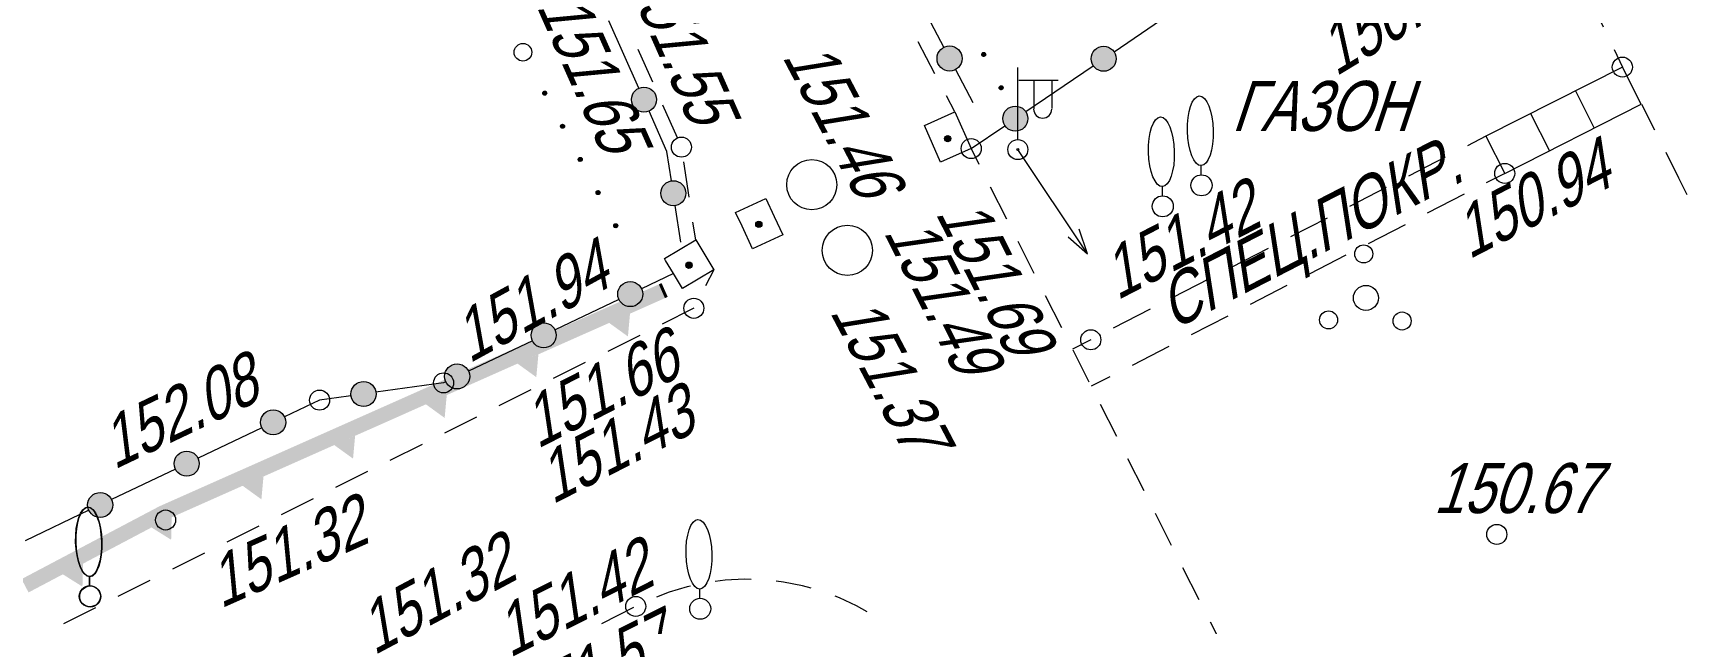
# Model space of a CAD drawing. Header units: metres. Extents: x 382 to 851, y 14083 to 14440.
# Drawn here: x 467.18 to 500.16, y 14315.34 to 14327.12 of the extents above; entities that cross this region are included whole.
import ezdxf
from ezdxf.enums import TextEntityAlignment as Align

# ---------------------------------------------------------------- set-up
doc = ezdxf.new("R2010")
doc.units = ezdxf.units.M
doc.header["$MEASUREMENT"] = 0
for name, color, linetype, lineweight in [('Бортовой камень', 7, 'Continuous', 25), ('Внутреннее заполнение', 7, 'Continuous', 25), ('Горизонтали', 7, 'Continuous', 25), ('Граница площадки', 7, 'Continuous', 25), ('Граница улицы', 7, 'Continuous', 25), ('Колодцы', 7, 'Continuous', 25), ('Леса и газоны', 7, 'Continuous', 25), ('Лестницы набережных', 7, 'Continuous', 25), ('ЛЭП', 7, 'Continuous', 25), ('Ограды', 7, 'Continuous', 25), ('Отдельно стоящее дерево', 7, 'Continuous', 25), ('Полоса деревьев', 7, 'Continuous', 25), ('Фонари', 7, 'Continuous', 25)]:
    doc.layers.add(name, color=color, linetype=linetype, lineweight=lineweight)
doc.styles.add('Style-RUSSIAN_1251 I 0.32289', font='RUSSIAN_1251.shx', dxfattribs={"oblique": 18.5})

# ---------------------------------------------------------------- blocks, each defined once
blk = doc.blocks.new('TOCSKA')
at = {"layer": 'Ограды', "linetype": 'Continuous', "lineweight": 9}
h = blk.add_hatch(color=251, dxfattribs=at)
edge = h.paths.add_edge_path()
edge.add_arc((0, 0), 0.0625, 0, 360)
at = {"layer": 'Ограды', "color": 251, "linetype": 'Continuous', "lineweight": 9}
blk.add_circle((0, 0), 0.0625, dxfattribs=at)
blk = doc.blocks.new('PIKET_20')
at = {"layer": 'Горизонтали', "color": 251, "linetype": 'Continuous', "lineweight": 9}
blk.add_arc((0, 0), 0.2, 0, 360, dxfattribs=at)
blk = doc.blocks.new('PIKET_21')
at = {"layer": 'Горизонтали', "color": 251, "linetype": 'Continuous', "lineweight": 9}
blk.add_arc((0, 0), 0.2, 0, 360, dxfattribs=at)
blk = doc.blocks.new('KOLOD_5')
at = {"layer": 'Колодцы', "color": 251, "linetype": 'Continuous', "lineweight": 9}
blk.add_arc((0, 0), 0.5, 0, 360, dxfattribs=at)
blk = doc.blocks.new('TOCSKA_1')
at = {"layer": 'Ограды', "linetype": 'Continuous', "lineweight": 9}
h = blk.add_hatch(color=251, dxfattribs=at)
edge = h.paths.add_edge_path()
edge.add_arc((0, 0), 0.0625, 0, 360)
at = {"layer": 'Ограды', "color": 251, "linetype": 'Continuous', "lineweight": 9}
blk.add_circle((0, 0), 0.0625, dxfattribs=at)
blk = doc.blocks.new('FONAR5_2')
at = {"layer": 'Фонари', "color": 251, "linetype": 'Continuous', "lineweight": 9}
for p, q in [((0.003, 0.2), (0.003, 1.641)), ((0.017, 1.388), (0.805, 1.388)), ((0.322, 1.371), (0.322, 0.816)), ((0.676, 1.378), (0.676, 0.823))]:
    blk.add_line(p, q, dxfattribs=at)
for centre, radius, start, end in [((0.496, 0.809), 0.181, 180, 0), ((0, 0), 0.2, 0, 360), ((0, 0), 0.02, 0, 360)]:
    blk.add_arc(centre, radius, start, end, dxfattribs=at)
blk = doc.blocks.new('KUST1')
at = {"layer": 'Отдельно стоящее дерево', "color": 251, "linetype": 'Continuous', "lineweight": 9}
for centre, radius in [((-0.044, 0.877), 0.18), ((0, 0), 0.25), ((-0.745, -0.439), 0.18), ((0.723, -0.461), 0.18)]:
    blk.add_arc(centre, radius, 0, 360, dxfattribs=at)
blk = doc.blocks.new('DEREVO_46')
at = {"layer": 'Отдельно стоящее дерево', "color": 251, "linetype": 'Continuous', "lineweight": 9, "flags": 128}
blk.add_lwpolyline([(-0.007, 0.21), (-0.007, 0.393)], dxfattribs=at)
at = {"layer": 'Отдельно стоящее дерево', "color": 251, "linetype": 'Continuous', "lineweight": 9}
blk.add_arc((-0.00049, -0.00004), 0.21, 0, 359.999994, dxfattribs=at)
blk.add_ellipse((-0.02599, 1.08796), major_axis=(-0.0185, 0.695), ratio=0.36982862, dxfattribs=at)
blk = doc.blocks.new('DEREVO_47')
at = {"layer": 'Отдельно стоящее дерево', "color": 251, "linetype": 'Continuous', "lineweight": 9, "flags": 128}
blk.add_lwpolyline([(-0.007, 0.21), (-0.007, 0.393)], dxfattribs=at)
at = {"layer": 'Отдельно стоящее дерево', "color": 251, "linetype": 'Continuous', "lineweight": 9}
blk.add_arc((0, 0), 0.21, 0, 360, dxfattribs=at)
blk.add_ellipse((-0.026, 1.088), major_axis=(-0.019, 0.695), ratio=0.369829, dxfattribs=at)
blk = doc.blocks.new('DEREVO_48')
at = {"layer": 'Отдельно стоящее дерево', "color": 251, "linetype": 'Continuous', "lineweight": 9, "flags": 128}
blk.add_lwpolyline([(-0.007, 0.21), (-0.007, 0.393)], dxfattribs=at)
at = {"layer": 'Отдельно стоящее дерево', "color": 251, "linetype": 'Continuous', "lineweight": 9}
blk.add_arc((0, 0), 0.21, 0, 360, dxfattribs=at)
blk.add_ellipse((-0.026, 1.088), major_axis=(-0.019, 0.695), ratio=0.369829, dxfattribs=at)
blk = doc.blocks.new('DEREVO_49')
at = {"layer": 'Отдельно стоящее дерево', "color": 251, "linetype": 'Continuous', "lineweight": 9, "flags": 128}
blk.add_lwpolyline([(-0.007, 0.21), (-0.007, 0.393)], dxfattribs=at)
at = {"layer": 'Отдельно стоящее дерево', "color": 251, "linetype": 'Continuous', "lineweight": 9}
blk.add_arc((-0.00004, 0.00031), 0.21, 0, 359.999994, dxfattribs=at)
blk.add_ellipse((-0.02554, 1.08831), major_axis=(-0.0185, 0.695), ratio=0.36982862, dxfattribs=at)
blk = doc.blocks.new('DEREVO_50')
at = {"layer": 'Отдельно стоящее дерево', "color": 251, "linetype": 'Continuous', "lineweight": 9, "flags": 128}
blk.add_lwpolyline([(-0.007, 0.21), (-0.007, 0.393)], dxfattribs=at)
at = {"layer": 'Отдельно стоящее дерево', "color": 251, "linetype": 'Continuous', "lineweight": 9}
blk.add_arc((0.00033, 0.00026), 0.21, 0, 359.999994, dxfattribs=at)
blk.add_ellipse((-0.02517, 1.08826), major_axis=(-0.0185, 0.695), ratio=0.36982862, dxfattribs=at)
blk = doc.blocks.new('KOLOD_10')
at = {"layer": 'Колодцы', "color": 251, "linetype": 'Continuous', "lineweight": 9}
blk.add_arc((0, 0), 0.5, 0, 360, dxfattribs=at)
blk = doc.blocks.new('TOCSKA_2')
at = {"layer": 'Ограды', "linetype": 'Continuous', "lineweight": 9}
h = blk.add_hatch(color=251, dxfattribs=at)
edge = h.paths.add_edge_path()
edge.add_arc((0, 0), 0.0625, 0, 360)
at = {"layer": 'Ограды', "color": 251, "linetype": 'Continuous', "lineweight": 9}
blk.add_circle((0, 0), 0.0625, dxfattribs=at)
blk = doc.blocks.new('PIKET_39')
at = {"layer": 'Горизонтали', "color": 251, "linetype": 'Continuous', "lineweight": 9}
blk.add_arc((0, 0), 0.2, 0, 360, dxfattribs=at)
blk = doc.blocks.new('PIKET_40')
at = {"layer": 'Горизонтали', "color": 251, "linetype": 'Continuous', "lineweight": 9}
blk.add_arc((0, 0), 0.2, 0, 360, dxfattribs=at)
blk = doc.blocks.new('msdElementTypeLineString_9')
at = {"layer": 'Полоса деревьев', "color": 251, "linetype": 'Continuous', "lineweight": 9}
for p, q in [((6.402, 1.244), (6.425, 1.2)), ((6.402, 1.233), (6.416, 1.206)), ((6.405, 1.25), (6.431, 1.198)), ((6.407, 1.256), (6.438, 1.197)), ((6.41, 1.261), (6.443, 1.197)), ((6.414, 1.265), (6.448, 1.198)), ((6.418, 1.268), (6.454, 1.199)), ((6.422, 1.271), (6.459, 1.2)), ((6.426, 1.273), (6.463, 1.203)), ((6.431, 1.274), (6.467, 1.207)), ((6.436, 1.275), (6.471, 1.21)), ((6.442, 1.276), (6.474, 1.214)), ((6.448, 1.275), (6.477, 1.22)), ((6.454, 1.274), (6.479, 1.226)), ((6.462, 1.269), (6.48, 1.235)), ((6.471, 1.262), (6.476, 1.254)), ((6.749, 0.579), (6.772, 0.535)), ((6.749, 0.568), (6.763, 0.541)), ((6.752, 0.585), (6.778, 0.534)), ((6.754, 0.591), (6.785, 0.532)), ((6.757, 0.596), (6.791, 0.532)), ((6.761, 0.6), (6.795, 0.533)), ((6.765, 0.603), (6.801, 0.534)), ((6.769, 0.606), (6.806, 0.535)), ((6.774, 0.608), (6.81, 0.539)), ((6.779, 0.609), (6.814, 0.542)), ((6.783, 0.611), (6.818, 0.545)), ((6.789, 0.611), (6.821, 0.549)), ((6.795, 0.61), (6.824, 0.555)), ((6.801, 0.609), (6.826, 0.561)), ((6.809, 0.604), (6.827, 0.57)), ((6.819, 0.597), (6.823, 0.589))]:
    blk.add_line(p, q, dxfattribs=at)
for centre in [(6.441, 1.236), (6.788, 0.571)]:
    blk.add_circle(centre, 0.04, dxfattribs=at)
blk = doc.blocks.new('msdElementTypeLineString_11')
at = {"layer": 'Полоса деревьев', "color": 251, "linetype": 'Continuous', "lineweight": 9}
for p, q in [((8.468, 3.189), (8.442, 3.236)), ((8.459, 3.193), (8.442, 3.227)), ((8.474, 3.188), (8.445, 3.242)), ((8.45, 3.2), (8.446, 3.208)), ((8.48, 3.186), (8.447, 3.248)), ((8.486, 3.187), (8.451, 3.252)), ((8.49, 3.189), (8.455, 3.256)), ((8.495, 3.19), (8.459, 3.259)), ((8.5, 3.191), (8.462, 3.262)), ((8.504, 3.195), (8.467, 3.264)), ((8.508, 3.198), (8.473, 3.264)), ((8.512, 3.202), (8.478, 3.266)), ((8.515, 3.207), (8.483, 3.265)), ((8.517, 3.213), (8.49, 3.264)), ((8.52, 3.219), (8.496, 3.263)), ((8.519, 3.23), (8.505, 3.256)), ((8.813, 2.532), (8.795, 2.566)), ((8.821, 2.527), (8.796, 2.575)), ((8.828, 2.526), (8.798, 2.581)), ((8.804, 2.539), (8.8, 2.547)), ((8.834, 2.525), (8.801, 2.587)), ((8.839, 2.526), (8.804, 2.591)), ((8.844, 2.527), (8.808, 2.594)), ((8.849, 2.529), (8.812, 2.597)), ((8.854, 2.53), (8.816, 2.601)), ((8.858, 2.533), (8.821, 2.602)), ((8.862, 2.537), (8.826, 2.603)), ((8.865, 2.541), (8.831, 2.604)), ((8.868, 2.546), (8.837, 2.604)), ((8.871, 2.552), (8.843, 2.603)), ((8.873, 2.558), (8.85, 2.602)), ((8.873, 2.569), (8.859, 2.595)), ((9.167, 1.871), (9.149, 1.904)), ((9.175, 1.866), (9.15, 1.914)), ((9.181, 1.865), (9.152, 1.92)), ((9.158, 1.877), (9.154, 1.885)), ((9.188, 1.864), (9.155, 1.925)), ((9.193, 1.864), (9.158, 1.93)), ((9.198, 1.866), (9.162, 1.933)), ((9.203, 1.867), (9.166, 1.936)), ((9.208, 1.869), (9.17, 1.939)), ((9.212, 1.872), (9.175, 1.941)), ((9.216, 1.875), (9.18, 1.941)), ((9.219, 1.879), (9.185, 1.943)), ((9.222, 1.884), (9.191, 1.943)), ((9.224, 1.89), (9.197, 1.941)), ((9.227, 1.896), (9.203, 1.94)), ((9.227, 1.907), (9.213, 1.934)), ((9.529, 1.205), (9.503, 1.252)), ((9.521, 1.209), (9.503, 1.243)), ((9.535, 1.204), (9.506, 1.258)), ((9.511, 1.216), (9.507, 1.224)), ((9.541, 1.202), (9.508, 1.264)), ((9.547, 1.203), (9.512, 1.268)), ((9.552, 1.204), (9.516, 1.271)), ((9.556, 1.206), (9.52, 1.275)), ((9.561, 1.207), (9.524, 1.278)), ((9.565, 1.211), (9.528, 1.279)), ((9.569, 1.214), (9.534, 1.28)), ((9.573, 1.218), (9.539, 1.282)), ((9.576, 1.223), (9.545, 1.281)), ((9.578, 1.229), (9.551, 1.28)), ((9.581, 1.235), (9.557, 1.279)), ((9.58, 1.246), (9.566, 1.272)), ((9.874, 0.548), (9.856, 0.582)), ((9.882, 0.543), (9.857, 0.591)), ((9.889, 0.542), (9.86, 0.597)), ((9.865, 0.555), (9.861, 0.562)), ((9.895, 0.541), (9.862, 0.603)), ((9.9, 0.542), (9.866, 0.607)), ((9.905, 0.543), (9.869, 0.61)), ((9.91, 0.545), (9.873, 0.613)), ((9.915, 0.546), (9.877, 0.617)), ((9.919, 0.549), (9.882, 0.618)), ((9.923, 0.553), (9.888, 0.619)), ((9.926, 0.557), (9.892, 0.62)), ((9.929, 0.562), (9.898, 0.62)), ((9.932, 0.568), (9.905, 0.619)), ((9.934, 0.573), (9.911, 0.618)), ((9.934, 0.585), (9.92, 0.611))]:
    blk.add_line(p, q, dxfattribs=at)
for centre, radius in [((8.044, 4.042), 0.175), ((8.48, 3.226), 0.04), ((8.834, 2.565), 0.04), ((9.188, 1.904), 0.04), ((9.542, 1.242), 0.04), ((9.895, 0.581), 0.04)]:
    blk.add_circle(centre, radius, dxfattribs=at)
blk = doc.blocks.new('msdElementTypeLineString_12')
at = {"layer": 'Ограды', "linetype": 'Continuous', "lineweight": 9}
h = blk.add_hatch(color=251, dxfattribs=at)
edge = h.paths.add_edge_path()
edge.add_arc((29.868, 3.093), 0.25, 0, 360)
h = blk.add_hatch(color=251, dxfattribs=at)
edge = h.paths.add_edge_path()
edge.add_arc((30.454, 1.226), 0.25, 0, 360)
at = {"layer": 'Ограды', "color": 251, "linetype": 'Continuous', "lineweight": 9}
for p, q in [((29.766, 3.321), (29.17, 4.668)), ((30.604, 0.251), (30.492, 0.979))]:
    blk.add_line(p, q, dxfattribs=at)
at = {"layer": 'Ограды', "color": 251, "linetype": 'Continuous', "lineweight": 9, "flags": 128}
blk.add_lwpolyline([(30.415, 1.473), (30.325, 2.061), (29.969, 2.864)], dxfattribs=at)
at = {"layer": 'Ограды', "color": 251, "linetype": 'Continuous', "lineweight": 9}
for centre in [(29.868, 3.093), (29.868, 3.093), (30.454, 1.226), (30.454, 1.226)]:
    blk.add_circle(centre, 0.25, dxfattribs=at)
blk = doc.blocks.new('PIKET_61')
at = {"layer": 'Горизонтали', "color": 251, "linetype": 'Continuous', "lineweight": 9}
blk.add_arc((0, 0), 0.2, 0, 360, dxfattribs=at)
blk = doc.blocks.new('msdElementTypeLineString_14')
at = {"layer": 'Ограды', "linetype": 'Continuous', "lineweight": 9}
h = blk.add_hatch(color=251, dxfattribs=at)
edge = h.paths.add_edge_path()
edge.add_arc((40.105, 12.494), 0.25, 0, 360)
h = blk.add_hatch(color=251, dxfattribs=at)
edge = h.paths.add_edge_path()
edge.add_arc((38.378, 11.673), 0.25, 0, 360)
h = blk.add_hatch(color=251, dxfattribs=at)
edge = h.paths.add_edge_path()
edge.add_arc((36.652, 10.852), 0.25, 0, 360)
h = blk.add_hatch(color=251, dxfattribs=at)
edge = h.paths.add_edge_path()
edge.add_arc((34.785, 10.501), 0.25, 0, 360)
h = blk.add_hatch(color=251, dxfattribs=at)
edge = h.paths.add_edge_path()
edge.add_arc((32.983, 9.936), 0.25, 0, 360)
h = blk.add_hatch(color=251, dxfattribs=at)
edge = h.paths.add_edge_path()
edge.add_arc((31.258, 9.112), 0.25, 0, 360)
h = blk.add_hatch(color=251, dxfattribs=at)
edge = h.paths.add_edge_path()
edge.add_arc((29.533, 8.288), 0.25, 0, 360)
at = {"layer": 'Ограды', "color": 251, "linetype": 'Continuous', "lineweight": 9}
for p, q in [((40.968, 12.905), (40.331, 12.601)), ((39.879, 12.387), (38.604, 11.78)), ((38.153, 11.565), (36.878, 10.959)), ((32.757, 9.829), (31.484, 9.22)), ((31.033, 9.005), (29.759, 8.396)), ((29.308, 8.181), (28.034, 7.572))]:
    blk.add_line(p, q, dxfattribs=at)
at = {"layer": 'Ограды', "color": 251, "linetype": 'Continuous', "lineweight": 9, "flags": 128}
for points in [[(36.427, 10.744), (36.382, 10.723), (36.19, 10.696), (35.033, 10.535)], [(34.538, 10.467), (34.483, 10.459), (33.909, 10.379), (33.208, 10.044)]]:
    blk.add_lwpolyline(points, dxfattribs=at)
at = {"layer": 'Ограды', "color": 251, "linetype": 'Continuous', "lineweight": 9}
for centre in [(40.105, 12.494), (40.105, 12.494), (38.378, 11.673), (38.378, 11.673), (36.652, 10.852), (36.652, 10.852), (34.785, 10.501), (34.785, 10.501), (32.983, 9.936), (32.983, 9.936), (31.258, 9.112), (31.258, 9.112), (29.533, 8.288), (29.533, 8.288)]:
    blk.add_circle(centre, 0.25, dxfattribs=at)
blk = doc.blocks.new('msdElementTypeLineString_17')
at = {"layer": 'Лестницы набережных', "linetype": 'Continuous', "lineweight": 9}
for points in [[(25.41, 12.933), (25.288, 13.207), (27.116, 14.019), (27.238, 13.745)], [(27.238, 13.745), (27.116, 14.019), (27.171, 14.044), (27.293, 13.77)], [(23.582, 12.121), (23.46, 12.395), (25.288, 13.207), (25.41, 12.933)], [(26.5, 12.98), (26.125, 13.251), (26.541, 13.435)], [(24.672, 12.168), (24.297, 12.439), (24.714, 12.623)], [(21.755, 11.308), (21.633, 11.582), (23.46, 12.395), (23.582, 12.121)], [(19.927, 10.496), (19.805, 10.77), (21.633, 11.582), (21.755, 11.308)], [(22.844, 11.355), (22.47, 11.627), (22.886, 11.811)], [(21.017, 10.543), (20.642, 10.814), (21.058, 10.998)], [(18.1, 9.684), (17.978, 9.958), (19.805, 10.77), (19.927, 10.496)], [(16.314, 8.809), (16.173, 9.074), (17.148, 9.589), (17.978, 9.958), (18.1, 9.684), (17.279, 9.319)], [(19.189, 9.731), (18.815, 10.002), (19.231, 10.186)], [(17.389, 8.925), (16.997, 9.17), (17.399, 9.382)], [(14.545, 7.874), (14.405, 8.14), (16.173, 9.074), (16.314, 8.809)], [(15.62, 7.99), (15.228, 8.236), (15.631, 8.447)]]:
    blk.add_hatch(color=251, dxfattribs=at).paths.add_polyline_path(points)
blk = doc.blocks.new('msdElementTypeLineString_19')
at = {"layer": 'Ограды', "linetype": 'Continuous', "lineweight": 9}
h = blk.add_hatch(color=251, dxfattribs=at)
edge = h.paths.add_edge_path()
edge.add_arc((6.058, 1.13), 0.25, 0, 360)
at = {"layer": 'Ограды', "color": 251, "linetype": 'Continuous', "lineweight": 9}
for p, q in [((5.25, 2.669), (5.942, 1.352)), ((6.174, 0.909), (6.52, 0.251))]:
    blk.add_line(p, q, dxfattribs=at)
blk.add_circle((6.058, 1.13), 0.25, dxfattribs=at)
blk.add_circle((6.058, 1.13), 0.25, dxfattribs=at)
blk = doc.blocks.new('msdElementTypeLine_9')
at = {"layer": 'ЛЭП', "color": 251, "linetype": 'Continuous', "lineweight": 9}
blk.add_line((1.527, 17.72), (0.135, 19.797), dxfattribs=at)
at = {"layer": 'ЛЭП', "color": 251, "linetype": 'Continuous', "lineweight": 9, "flags": 128}
blk.add_lwpolyline([(1.138, 18.06), (1.527, 17.72), (1.359, 18.211)], dxfattribs=at)
blk = doc.blocks.new('PIKET_90')
at = {"layer": 'Горизонтали', "color": 251, "linetype": 'Continuous', "lineweight": 9}
blk.add_arc((0, 0), 0.2, 0, 360, dxfattribs=at)
blk = doc.blocks.new('msdElementTypeShape')
at = {"layer": 'Бортовой камень', "color": 251, "linetype": 'Continuous', "lineweight": 9}
blk.add_line((4.218, 17.43), (3.578, 17.107), dxfattribs=at)
at = {"layer": 'Бортовой камень', "color": 251, "linetype": 'Continuous', "lineweight": 9, "flags": 128}
for points in [[(5.354, 17.857), (5.289, 17.843), (4.93, 17.737), (4.672, 17.638)], [(6.56, 17.988), (6.429, 17.992), (6.042, 17.972), (5.846, 17.947)], [(7.76, 17.813), (7.587, 17.862), (7.205, 17.936), (7.058, 17.953)], [(8.879, 17.345), (8.665, 17.465), (8.321, 17.624), (8.235, 17.656)]]:
    blk.add_lwpolyline(points, dxfattribs=at)
blk = doc.blocks.new('msdElementTypeLineString_27')
at = {"layer": 'Бортовой камень', "color": 251, "linetype": 'Continuous', "lineweight": 9}
for p, q in [((0.382, 2.649), (0.714, 1.951)), ((0.928, 1.499), (1.26, 0.801)), ((1.474, 0.349), (1.64, 0))]:
    blk.add_line(p, q, dxfattribs=at)
at = {"layer": 'Бортовой камень', "color": 251, "linetype": 'Continuous', "lineweight": 9, "flags": 128}
blk.add_lwpolyline([(0, 3.45), (0.033, 3.384), (0.167, 3.101)], dxfattribs=at)
blk = doc.blocks.new('msdElementTypeLine_14')
at = {"layer": 'Граница улицы', "color": 251, "linetype": 'Continuous', "lineweight": 9}
for p, q in [((8.246, 4.249), (7.879, 4.06)), ((7.435, 3.831), (6.701, 3.453)), ((6.257, 3.224), (5.523, 2.846)), ((5.079, 2.617), (4.345, 2.239)), ((3.901, 2.01), (3.167, 1.632)), ((2.723, 1.403), (1.989, 1.026)), ((1.545, 0.797), (0.812, 0.419)), ((0.367, 0.19), (0, 0.001))]:
    blk.add_line(p, q, dxfattribs=at)
blk = doc.blocks.new('PIKET_100')
at = {"layer": 'Горизонтали', "color": 251, "linetype": 'Continuous', "lineweight": 9}
blk.add_arc((0, 0), 0.2, 0, 360, dxfattribs=at)
blk = doc.blocks.new('PIKET_101')
at = {"layer": 'Горизонтали', "color": 251, "linetype": 'Continuous', "lineweight": 9}
blk.add_arc((0, 0), 0.2, 0, 360, dxfattribs=at)
blk = doc.blocks.new('PIKET_102')
at = {"layer": 'Горизонтали', "color": 251, "linetype": 'Continuous', "lineweight": 9}
blk.add_arc((0, 0), 0.2, 0, 360, dxfattribs=at)
blk = doc.blocks.new('PIKET_106')
at = {"layer": 'Горизонтали', "color": 251, "linetype": 'Continuous', "lineweight": 9}
blk.add_arc((0, 0), 0.2, 0, 360, dxfattribs=at)
blk = doc.blocks.new('PIKET_107')
at = {"layer": 'Горизонтали', "color": 251, "linetype": 'Continuous', "lineweight": 9}
blk.add_arc((0, 0), 0.2, 0, 360, dxfattribs=at)
blk = doc.blocks.new('msdElementTypeLineString_28')
at = {"layer": 'Бортовой камень', "color": 251, "linetype": 'Continuous', "lineweight": 9}
for p, q in [((33.961, 18.516), (33.797, 18.199)), ((32.484, 17.209), (31.846, 16.89)), ((31.399, 16.666), (30.76, 16.347)), ((30.313, 16.123), (29.675, 15.803)), ((29.228, 15.579), (28.59, 15.26)), ((28.143, 15.036), (27.504, 14.717)), ((27.057, 14.493), (26.419, 14.173)), ((25.972, 13.95), (25.333, 13.63)), ((24.886, 13.406), (24.248, 13.087)), ((23.801, 12.863), (23.163, 12.543)), ((22.716, 12.32), (22.077, 12)), ((21.63, 11.776), (20.992, 11.457))]:
    blk.add_line(p, q, dxfattribs=at)
at = {"layer": 'Бортовой камень', "color": 251, "linetype": 'Continuous', "lineweight": 9, "flags": 128}
blk.add_lwpolyline([(33.567, 17.756), (33.564, 17.75), (32.931, 17.433)], dxfattribs=at)
blk = doc.blocks.new('msdElementTypeLineString_36')
at = {"layer": 'Бортовой камень', "color": 251, "linetype": 'Continuous', "lineweight": 9}
for p, q in [((5.965, 0.762), (5.63, 1.401)), ((6.365, 0.001), (6.198, 0.32))]:
    blk.add_line(p, q, dxfattribs=at)
blk = doc.blocks.new('msdElementTypeLineString_38')
at = {"layer": 'Бортовой камень', "color": 251, "linetype": 'Continuous', "lineweight": 9}
for p, q in [((36.627, 3.145), (36.337, 3.799)), ((37.119, 2.034), (36.829, 2.688)), ((37.355, 0.848), (37.246, 1.555)), ((37.486, 0.001), (37.431, 0.354))]:
    blk.add_line(p, q, dxfattribs=at)
blk = doc.blocks.new('msdElementTypeLineString_42')
at = {"layer": 'Граница улицы', "color": 251, "linetype": 'Continuous', "lineweight": 9}
for p, q in [((8.245, 4.248), (7.878, 4.059)), ((7.434, 3.83), (6.7, 3.453)), ((6.256, 3.224), (5.522, 2.846)), ((5.078, 2.617), (4.345, 2.239)), ((3.9, 2.01), (3.167, 1.632)), ((2.722, 1.403), (1.989, 1.025)), ((1.545, 0.796), (0.811, 0.419))]:
    blk.add_line(p, q, dxfattribs=at)
at = {"layer": 'Граница улицы', "color": 251, "linetype": 'Continuous', "lineweight": 9, "flags": 128}
blk.add_lwpolyline([(0.367, 0.19), (0.364, 0.188), (0, 0.001)], dxfattribs=at)
blk = doc.blocks.new('msdElementTypeLineString_46')
at = {"layer": 'Ограды', "linetype": 'Continuous', "lineweight": 9}
h = blk.add_hatch(color=251, dxfattribs=at)
edge = h.paths.add_edge_path()
edge.add_arc((13.475, 9.18), 0.25, 0, 360)
h = blk.add_hatch(color=251, dxfattribs=at)
edge = h.paths.add_edge_path()
edge.add_arc((11.705, 8), 0.25, 0, 360)
h = blk.add_hatch(color=251, dxfattribs=at)
edge = h.paths.add_edge_path()
edge.add_arc((9.934, 6.82), 0.25, 0, 360)
h = blk.add_hatch(color=251, dxfattribs=at)
edge = h.paths.add_edge_path()
edge.add_arc((8.172, 5.627), 0.25, 0, 360)
h = blk.add_hatch(color=251, dxfattribs=at)
edge = h.paths.add_edge_path()
edge.add_arc((6.412, 4.432), 0.25, 0, 360)
h = blk.add_hatch(color=251, dxfattribs=at)
edge = h.paths.add_edge_path()
edge.add_arc((4.651, 3.237), 0.25, 0, 360)
h = blk.add_hatch(color=251, dxfattribs=at)
edge = h.paths.add_edge_path()
edge.add_arc((2.891, 2.042), 0.25, 0, 360)
h = blk.add_hatch(color=251, dxfattribs=at)
edge = h.paths.add_edge_path()
edge.add_arc((1.13, 0.848), 0.25, 0, 360)
at = {"layer": 'Ограды', "color": 251, "linetype": 'Continuous', "lineweight": 9}
for p, q in [((13.683, 9.319), (14.36, 9.77)), ((11.913, 8.138), (13.267, 9.041)), ((10.142, 6.958), (11.496, 7.861)), ((6.619, 4.572), (7.965, 5.486)), ((4.858, 3.377), (6.205, 4.292)), ((3.098, 2.183), (4.444, 3.097)), ((1.337, 0.988), (2.684, 1.902)), ((0.25, 0.25), (0.923, 0.707))]:
    blk.add_line(p, q, dxfattribs=at)
at = {"layer": 'Ограды', "color": 251, "linetype": 'Continuous', "lineweight": 9, "flags": 128}
blk.add_lwpolyline([(8.379, 5.767), (9.68, 6.65), (9.726, 6.681)], dxfattribs=at)
at = {"layer": 'Ограды', "color": 251, "linetype": 'Continuous', "lineweight": 9}
for centre in [(13.475, 9.18), (13.475, 9.18), (11.705, 8), (11.705, 8), (9.934, 6.82), (9.934, 6.82), (8.172, 5.627), (8.172, 5.627), (6.412, 4.432), (6.412, 4.432), (4.651, 3.237), (4.651, 3.237), (2.891, 2.042), (2.891, 2.042), (1.13, 0.848), (1.13, 0.848)]:
    blk.add_circle(centre, 0.25, dxfattribs=at)
blk = doc.blocks.new('msdElementTypeLineString_53')
at = {"layer": 'Бортовой камень', "color": 251, "linetype": 'Continuous', "lineweight": 9}
for p, q in [((0, 1.475), (0.259, 0.961)), ((0.484, 0.515), (0.743, 0.001))]:
    blk.add_line(p, q, dxfattribs=at)
blk = doc.blocks.new('msdElementTypeLineString_54')
at = {"layer": 'Бортовой камень', "color": 251, "linetype": 'Continuous', "lineweight": 9}
for p, q in [((0.709, 23.808), (0.387, 24.447)), ((1.258, 22.723), (0.935, 23.362)), ((1.806, 21.638), (1.483, 22.277)), ((2.354, 20.553), (2.031, 21.192)), ((2.902, 19.468), (2.579, 20.107)), ((3.45, 18.383), (3.127, 19.022)), ((3.998, 17.298), (3.675, 17.936)), ((4.546, 16.212), (4.224, 16.851))]:
    blk.add_line(p, q, dxfattribs=at)
at = {"layer": 'Бортовой камень', "color": 251, "linetype": 'Continuous', "lineweight": 9, "flags": 128}
for points in [[(0.161, 24.894), (0.07, 25.075), (0, 25.213)], [(5.094, 15.127), (4.95, 15.413), (4.772, 15.766)]]:
    blk.add_lwpolyline(points, dxfattribs=at)
blk = doc.blocks.new('msdElementTypeLineString_131')
at = {"layer": 'Бортовой камень', "color": 251, "linetype": 'Continuous', "lineweight": 9}
blk.add_line((0, 24.935), (0.165, 24.608), dxfattribs=at)

msp = doc.modelspace()

# ---------------------------------------------------------------- linework, layer by layer
at = {"layer": 'Внутреннее заполнение', "color": 251, "linetype": 'Continuous', "lineweight": 9}
for p, q in [((497.94, 14325.971), (498.315, 14325.23)), ((497.048, 14325.519), (497.423, 14324.778))]:
    msp.add_line(p, q, dxfattribs=at)
at = {"layer": 'Граница площадки', "color": 251, "linetype": 'Continuous', "lineweight": 9, "flags": 128}
msp.add_lwpolyline([(496.156, 14325.066), (496.531, 14324.326), (499.252, 14325.706), (498.877, 14326.446), (496.156, 14325.066)], dxfattribs=at)
at = {"layer": 'Ограды', "color": 251, "linetype": 'Continuous', "lineweight": 9, "flags": 128}
for points in [[(484.956, 14325.282), (485.566, 14325.552), (485.89, 14324.82), (485.28, 14324.55), (484.956, 14325.282)], [(481.96, 14323.464), (482.13, 14323.1), (481.53, 14322.82), (481.319, 14323.272), (481.192, 14323.545), (481.792, 14323.825), (481.96, 14323.464)], [(479.795, 14322.591), (479.773, 14322.628), (480.396, 14323.001), (480.436, 14322.934), (480.755, 14322.4), (480.133, 14322.027), (479.953, 14322.328), (479.795, 14322.591)]]:
    msp.add_lwpolyline(points, dxfattribs=at)

# ---------------------------------------------------------------- block references
at = {"layer": 'Бортовой камень', "color": 251, "linetype": 'Continuous', "lineweight": 9}
for name, p in [('msdElementTypeLineString_36', (479.201, 14325.551)), ('msdElementTypeLineString_38', (442.91, 14323)), ('msdElementTypeLineString_27', (497.237, 14326.446)), ('msdElementTypeLineString_53', (499.257, 14324.233)), ('msdElementTypeLineString_54', (485.89, 14299.607)), ('msdElementTypeLineString_131', (500, 14299.299)), ('msdElementTypeLineString_28', (446.794, 14303.884)), ('msdElementTypeShape', (474.939, 14298.236))]:
    msp.add_blockref(name, p, dxfattribs=at)
at = {"layer": 'Горизонтали', "color": 251, "linetype": 'Continuous', "lineweight": 9}
for name, p in [('PIKET_100', (498.877, 14326.446)), ('PIKET_39', (480.11, 14324.85)), ('PIKET_40', (485.89, 14324.82)), ('PIKET_101', (496.531, 14324.326)), ('PIKET_20', (480.358, 14321.634)), ('PIKET_102', (488.275, 14321.006)), ('PIKET_21', (475.367, 14320.146)), ('PIKET_106', (472.894, 14319.802)), ('PIKET_107', (469.823, 14317.411)), ('PIKET_90', (496.373, 14317.124)), ('PIKET_61', (479.199, 14315.687))]:
    msp.add_blockref(name, p, dxfattribs=at)
at = {"layer": 'Граница улицы', "color": 251, "linetype": 'Continuous', "lineweight": 9}
for name, p in [('msdElementTypeLineString_42', (487.911, 14320.818)), ('msdElementTypeLine_14', (488.285, 14320.077))]:
    msp.add_blockref(name, p, dxfattribs=at)
at = {"layer": 'Колодцы', "color": 251, "linetype": 'Continuous', "lineweight": 9}
for name, p in [('KOLOD_10', (482.71, 14324.1)), ('KOLOD_5', (483.42, 14322.79))]:
    msp.add_blockref(name, p, dxfattribs=at)
at = {"layer": 'Лестницы набережных', "color": 251, "linetype": 'Continuous', "lineweight": 9}
msp.add_blockref('msdElementTypeLineString_17', (452.544, 14308.092), dxfattribs=at)
at = {"layer": 'ЛЭП', "color": 251, "linetype": 'Continuous', "lineweight": 9}
msp.add_blockref('msdElementTypeLine_9', (486.685, 14305.003), dxfattribs=at)
at = {"layer": 'Ограды', "color": 251, "linetype": 'Continuous', "lineweight": 9}
for name, p in [('msdElementTypeLineString_19', (479.4, 14325.487)), ('msdElementTypeLineString_12', (449.495, 14322.704)), ('msdElementTypeLineString_46', (485.64, 14324.57)), ('msdElementTypeLineString_14', (438.985, 14309.423)), ('TOCSKA', (480.26, 14322.494))]:
    msp.add_blockref(name, p, dxfattribs=at)
at = {"layer": 'Ограды', "color": 251, "linetype": 'Continuous', "lineweight": 9, "rotation": 90}
for name, p in [('TOCSKA_2', (485.421, 14325.02)), ('TOCSKA_1', (481.654, 14323.308))]:
    msp.add_blockref(name, p, dxfattribs=at)
at = {"layer": 'Отдельно стоящее дерево', "color": 251, "linetype": 'Continuous', "lineweight": 9}
for name, p in [('DEREVO_46', (490.484, 14324.087)), ('DEREVO_47', (489.71, 14323.668)), ('KUST1', (493.762, 14321.842)), ('DEREVO_49', (468.311, 14315.889)), ('DEREVO_50', (468.32, 14315.885)), ('DEREVO_48', (480.485, 14315.64))]:
    msp.add_blockref(name, p, dxfattribs=at)
at = {"layer": 'Полоса деревьев', "color": 251, "linetype": 'Continuous', "lineweight": 9}
for name, p in [('msdElementTypeLineString_9', (479.698, 14325.462)), ('msdElementTypeLineString_11', (468.905, 14322.7))]:
    msp.add_blockref(name, p, dxfattribs=at)
at = {"layer": 'Фонари', "color": 251, "linetype": 'Continuous', "lineweight": 9}
msp.add_blockref('FONAR5_2', (486.82, 14324.8), dxfattribs=at)

# ---------------------------------------------------------------- texts
at = {"layer": 'Горизонтали', "color": 251, "linetype": 'Continuous', "lineweight": 9, "style": 'Style-RUSSIAN_1251 I 0.32289', "oblique": 18.5, "width": 0.799996}
for s, rotation, p in [('150.56', 31.0369, (492.645, 14327.107)), ('151.65', 293.8865, (478.131, 14328.066)), ('151.49', 296.7271, (485.029, 14323.605)), ('151.43', 27.043, (477.082, 14318.606))]:
    msp.add_text(s, height=1, rotation=rotation, dxfattribs=at).set_placement(p, align=Align.TOP_LEFT)
at = {"layer": 'Горизонтали', "color": 251, "linetype": 'Continuous', "lineweight": 9, "style": 'Style-RUSSIAN_1251 I 0.32289', "oblique": 18.5}
for s, rotation, width, p in [('151.55', 293.8865, 0.799996, (478.973, 14328.231)), ('150.94', 27.2581, 0.8, (495.819, 14322.604)), ('151.42', 27.2581, 0.8, (488.802, 14321.787)), ('151.69', 296.7271, 0.799996, (485.171, 14323.537)), ('151.94', 28.6811, 0.799996, (475.879, 14320.529)), ('151.66', 27.043, 0.799996, (477.238, 14318.823)), ('152.08', 25.5387, 0.8, (468.798, 14318.411)), ('151.32', 23.9641, 0.8, (470.923, 14315.641)), ('151.42', 26.7477, 0.8, (476.685, 14314.654)), ('151.57', 26.7477, 0.8, (477.068, 14313.221))]:
    msp.add_text(s, height=1, rotation=rotation, dxfattribs=dict(at, width=width)).set_placement(p)
at = {"layer": 'Горизонтали', "color": 251, "linetype": 'Continuous', "lineweight": 9, "style": 'Style-RUSSIAN_1251 I 0.32289', "oblique": 18.5, "width": 0.8}
msp.add_text('150.67', height=1, dxfattribs=at).set_placement((495.108, 14317.548))
at = {"layer": 'Граница улицы', "color": 251, "linetype": 'Continuous', "lineweight": 9, "style": 'Style-RUSSIAN_1251 I 0.32289', "oblique": 18.5, "width": 0.8}
msp.add_text('СПЕЦ.ПОКР.', height=1, rotation=27.2581, dxfattribs=at).set_placement((489.909, 14321.187))
at = {"layer": 'Колодцы', "color": 251, "linetype": 'Continuous', "lineweight": 9, "style": 'Style-RUSSIAN_1251 I 0.32289', "oblique": 18.5, "width": 0.799996}
for s, rotation, p in [('151.46', 297.7089, (482.112, 14326.659)), ('151.37', 297.7089, (483.062, 14321.565)), ('151.32', 28.0293, (473.979, 14314.705))]:
    msp.add_text(s, height=1, rotation=rotation, dxfattribs=at).set_placement(p)
at = {"layer": 'Леса и газоны', "color": 251, "linetype": 'Continuous', "lineweight": 9, "style": 'Style-RUSSIAN_1251 I 0.32289', "oblique": 18.5, "width": 0.799996}
msp.add_text('ГАЗОН', height=1, dxfattribs=at).set_placement((491.079, 14325.171))

doc.saveas('drawing.dxf')
